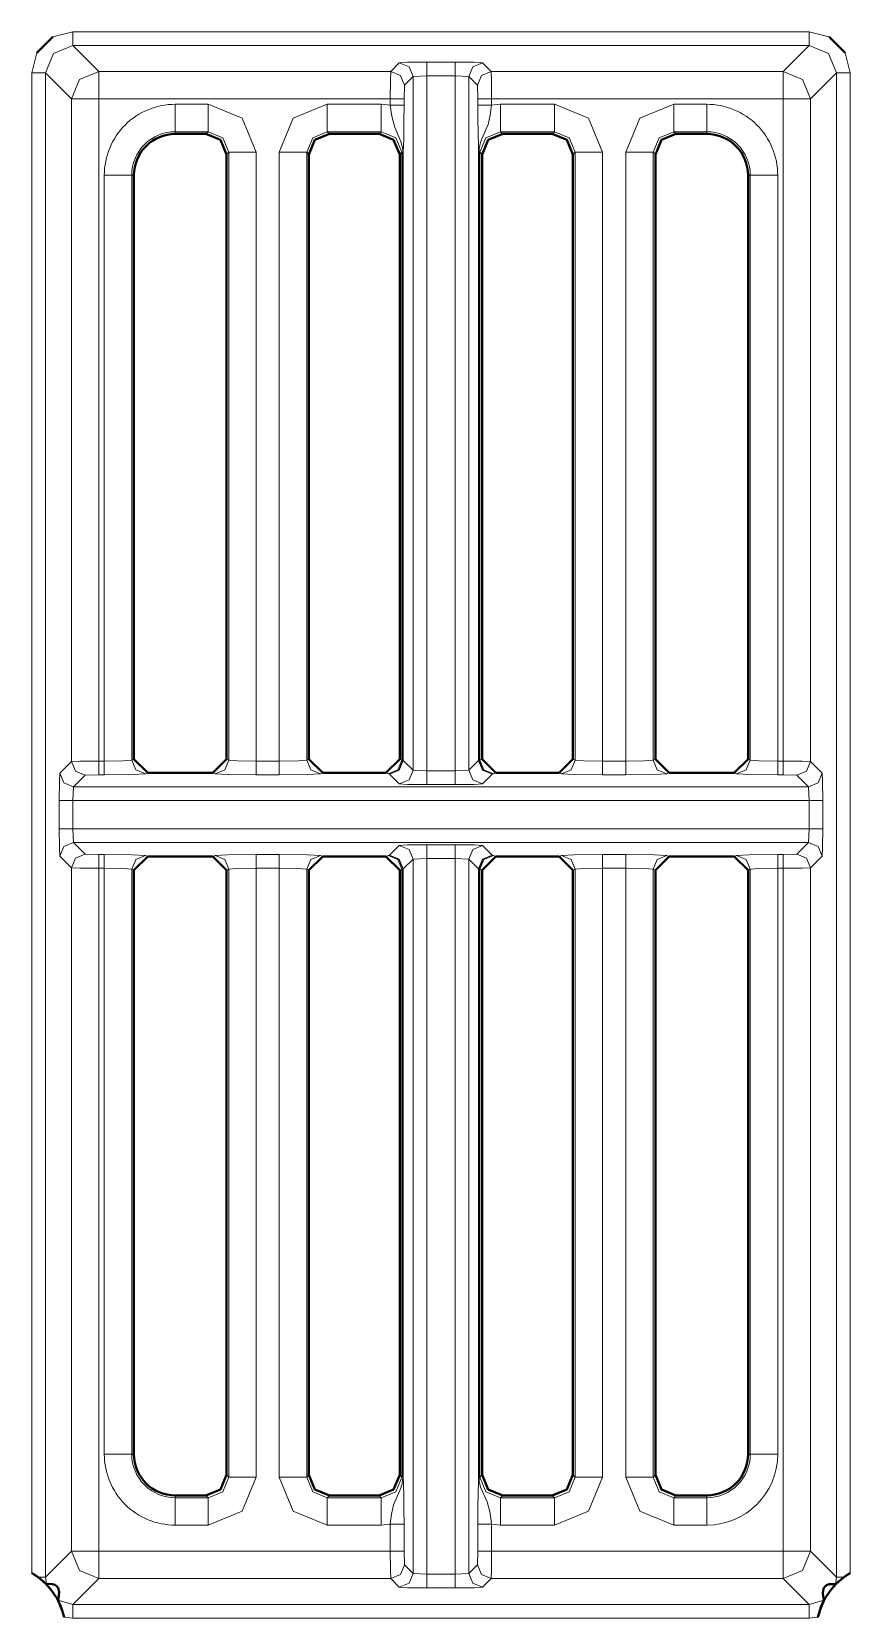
# Model space of a CAD drawing. Header units: millimetres. Extents: x 0 to 2941, y -405 to 1422.
# Drawn here: x 911.6 to 941.4, y 348.7 to 406.4 of the extents above; entities that cross this region are included whole.
import ezdxf

# ---------------------------------------------------------------- set-up
doc = ezdxf.new("R2010")
doc.units = ezdxf.units.MM
doc.layers.add('FINE', color=9, linetype='Continuous')
doc.layers.add('OUTLINE', color=7, linetype='Continuous')

msp = doc.modelspace()

# ---------------------------------------------------------------- linework, layer by layer
at = {"layer": 'FINE', "lineweight": 9}
for p, q in [((912.352, 406.239), (913.079, 406.427)), ((913.079, 406.427), (939.854, 406.427)), ((939.854, 406.427), (940.581, 406.239)), ((939.854, 405.928), (913.079, 405.928)), ((913.079, 405.928), (914.023, 404.984)), ((938.91, 404.984), (939.854, 405.928)), ((924.636, 404.984), (924.951, 405.299)), ((925.951, 405.324), (926.977, 405.324)), ((927.976, 405.299), (928.291, 404.984)), ((941.165, 405.655), (941.354, 404.928)), ((912.08, 404.928), (912.08, 350.203)), ((913.023, 403.984), (912.08, 404.928)), ((914.023, 404.984), (924.636, 404.984)), ((925.951, 404.825), (925.451, 404.799)), ((925.951, 404.825), (925.951, 379.532)), ((926.977, 404.825), (925.951, 404.825)), ((926.977, 379.532), (926.977, 404.825)), ((927.476, 404.799), (926.977, 404.825)), ((927.792, 404.484), (927.476, 404.799)), ((928.291, 404.984), (938.91, 404.984)), ((940.854, 404.928), (939.91, 403.984)), ((940.854, 350.203), (940.854, 404.928)), ((941.354, 404.928), (941.354, 350.348)), ((925.136, 404.484), (925.123, 403.984)), ((927.804, 403.984), (927.792, 404.484)), ((913.023, 379.873), (913.023, 403.984)), ((914.023, 403.984), (914.023, 379.886)), ((924.623, 403.984), (914.023, 403.984)), ((916.799, 403.788), (917.996, 403.788)), ((922.331, 403.788), (924.296, 403.788)), ((924.296, 403.788), (924.623, 403.758)), ((924.623, 403.758), (924.623, 403.984)), ((925.123, 403.984), (925.123, 403.758)), ((927.804, 403.758), (927.804, 403.984)), ((938.91, 403.984), (928.304, 403.984)), ((928.304, 403.984), (928.304, 403.758)), ((928.304, 403.758), (928.631, 403.788)), ((928.631, 403.788), (930.596, 403.788)), ((934.931, 403.788), (936.135, 403.788)), ((938.91, 379.886), (938.91, 403.984)), ((939.91, 403.984), (939.91, 379.873)), ((917.996, 402.79), (916.799, 402.79)), ((916.799, 402.79), (916.799, 402.708)), ((917.915, 402.708), (917.996, 402.79)), ((924.296, 402.79), (922.331, 402.79)), ((922.331, 402.79), (922.413, 402.708)), ((924.215, 402.708), (924.296, 402.79)), ((936.135, 402.79), (934.931, 402.79)), ((934.931, 402.79), (935.013, 402.708)), ((936.135, 402.708), (936.135, 402.79)), ((918.745, 402.041), (918.664, 401.959)), ((919.743, 402.041), (919.743, 379.886)), ((920.584, 379.886), (920.584, 402.041)), ((921.664, 401.959), (921.582, 402.041)), ((925.045, 402.041), (924.964, 401.959)), ((925.045, 379.923), (925.045, 402.041)), ((925.077, 379.915), (925.077, 402.041)), ((927.833, 379.915), (927.833, 402.041)), ((927.85, 402.041), (927.85, 379.915)), ((927.882, 402.041), (927.882, 379.923)), ((927.964, 401.959), (927.882, 402.041)), ((931.345, 402.041), (931.264, 401.959)), ((931.345, 379.923), (931.345, 402.041)), ((932.344, 402.041), (932.344, 379.886)), ((933.184, 379.886), (933.184, 402.041)), ((934.182, 402.041), (934.182, 379.923)), ((934.264, 401.959), (934.182, 402.041)), ((914.219, 379.886), (914.219, 401.208)), ((915.217, 401.208), (915.217, 379.923)), ((915.299, 401.208), (915.217, 401.208)), ((937.716, 401.208), (937.635, 401.208)), ((937.716, 379.923), (937.716, 401.208)), ((938.715, 401.208), (938.715, 379.886)), ((912.603, 379.453), (913.023, 379.873)), ((914.023, 379.886), (914.219, 379.886)), ((915.217, 379.923), (915.299, 379.964)), ((919.743, 379.886), (920.584, 379.886)), ((924.964, 379.964), (925.045, 379.923)), ((925.045, 379.923), (925.077, 379.915)), ((927.85, 379.915), (927.882, 379.923)), ((927.882, 379.923), (927.964, 379.964)), ((931.264, 379.964), (931.345, 379.923)), ((932.344, 379.886), (933.184, 379.886)), ((934.182, 379.923), (934.264, 379.964)), ((937.635, 379.964), (937.716, 379.923)), ((938.715, 379.886), (938.91, 379.886)), ((939.91, 379.873), (940.33, 379.453)), ((914.023, 379.386), (913.523, 379.373)), ((914.219, 379.386), (914.023, 379.386)), ((915.799, 379.464), (915.717, 379.423)), ((918.246, 379.423), (918.164, 379.464)), ((920.584, 379.386), (919.743, 379.386)), ((922.163, 379.464), (922.082, 379.423)), ((924.546, 379.423), (924.464, 379.464)), ((924.594, 379.415), (924.546, 379.423)), ((924.951, 379.058), (924.594, 379.415)), ((925.451, 379.558), (925.951, 379.532)), ((925.951, 379.532), (926.977, 379.532)), ((926.977, 379.532), (927.476, 379.558)), ((928.333, 379.415), (927.976, 379.058)), ((930.846, 379.423), (930.764, 379.464)), ((933.184, 379.386), (932.344, 379.386)), ((934.763, 379.464), (934.681, 379.423)), ((937.217, 379.423), (937.135, 379.464)), ((938.91, 379.386), (938.715, 379.386)), ((939.41, 379.373), (938.91, 379.386)), ((939.83, 378.953), (939.41, 379.373)), ((926.977, 379.033), (925.951, 379.033)), ((912.578, 377.427), (912.578, 378.453)), ((939.856, 378.453), (913.078, 378.453)), ((940.355, 378.453), (940.355, 377.427)), ((913.078, 377.427), (939.856, 377.427)), ((913.078, 377.427), (913.103, 376.928)), ((939.83, 376.928), (939.856, 377.427)), ((913.103, 376.928), (913.523, 376.508)), ((913.523, 376.508), (914.023, 376.495)), ((914.023, 376.495), (914.219, 376.495)), ((915.717, 376.458), (915.799, 376.417)), ((918.164, 376.417), (918.246, 376.458)), ((919.743, 376.495), (920.584, 376.495)), ((922.082, 376.458), (922.163, 376.417)), ((924.464, 376.417), (924.546, 376.458)), ((924.546, 376.458), (924.594, 376.466)), ((924.594, 376.466), (924.951, 376.823)), ((925.951, 376.848), (926.977, 376.848)), ((927.976, 376.823), (928.333, 376.466)), ((928.333, 376.466), (928.382, 376.458)), ((928.382, 376.458), (928.464, 376.417)), ((930.764, 376.417), (930.846, 376.458)), ((932.344, 376.495), (933.184, 376.495)), ((934.681, 376.458), (934.763, 376.417)), ((937.135, 376.417), (937.217, 376.458)), ((938.715, 376.495), (938.91, 376.495)), ((938.91, 376.495), (939.41, 376.508)), ((940.33, 376.428), (939.91, 376.008)), ((914.219, 375.995), (914.023, 375.995)), ((914.023, 375.995), (914.023, 351.147)), ((914.219, 354.672), (914.219, 375.995)), ((915.217, 375.958), (915.217, 354.672)), ((915.299, 375.917), (915.217, 375.958)), ((920.584, 375.995), (919.743, 375.995)), ((919.743, 375.995), (919.743, 353.84)), ((920.584, 353.84), (920.584, 375.995)), ((921.664, 375.917), (921.582, 375.958)), ((925.077, 375.966), (925.045, 375.958)), ((925.077, 353.84), (925.077, 375.966)), ((925.951, 376.349), (925.451, 376.323)), ((925.951, 376.349), (925.951, 350.306)), ((927.476, 376.323), (926.977, 376.349)), ((927.833, 375.966), (927.476, 376.323)), ((927.833, 353.84), (927.833, 375.966)), ((927.85, 375.966), (927.85, 353.84)), ((927.882, 375.958), (927.85, 375.966)), ((927.882, 375.958), (927.882, 353.84)), ((927.964, 375.917), (927.882, 375.958)), ((931.345, 375.958), (931.264, 375.917)), ((931.345, 353.84), (931.345, 375.958)), ((932.344, 375.995), (932.344, 353.84)), ((933.184, 375.995), (932.344, 375.995)), ((933.184, 353.84), (933.184, 375.995)), ((937.716, 375.958), (937.635, 375.917)), ((937.716, 354.672), (937.716, 375.958)), ((938.715, 375.995), (938.715, 354.672)), ((938.91, 375.995), (938.715, 375.995)), ((938.91, 351.147), (938.91, 375.995)), ((939.91, 376.008), (939.91, 351.147)), ((915.217, 354.672), (915.299, 354.672)), ((937.635, 354.672), (937.716, 354.672)), ((918.664, 353.921), (918.745, 353.84)), ((924.964, 353.921), (925.045, 353.84)), ((927.882, 353.84), (927.964, 353.921)), ((931.264, 353.921), (931.345, 353.84)), ((934.182, 353.84), (934.264, 353.921)), ((916.799, 353.172), (916.799, 353.091)), ((916.799, 353.091), (917.996, 353.091)), ((917.996, 353.091), (917.915, 353.172)), ((922.413, 353.172), (922.331, 353.091)), ((922.331, 353.091), (924.296, 353.091)), ((924.296, 353.091), (924.215, 353.172)), ((935.013, 353.172), (934.931, 353.091)), ((934.931, 353.091), (936.135, 353.091)), ((936.135, 353.091), (936.135, 353.172)), ((924.623, 352.123), (924.296, 352.092)), ((924.623, 351.147), (924.623, 352.123)), ((925.123, 352.123), (925.123, 351.147)), ((927.804, 351.147), (927.804, 352.123)), ((928.304, 352.123), (928.304, 351.147)), ((928.631, 352.092), (928.304, 352.123)), ((917.996, 352.092), (916.799, 352.092)), ((924.296, 352.092), (922.331, 352.092)), ((930.596, 352.092), (928.631, 352.092)), ((936.135, 352.092), (934.931, 352.092)), ((912.08, 350.203), (913.023, 351.147)), ((914.023, 351.147), (924.623, 351.147)), ((925.123, 351.147), (925.136, 350.647)), ((927.792, 350.647), (927.804, 351.147)), ((928.304, 351.147), (938.91, 351.147)), ((939.91, 351.147), (940.854, 350.203)), ((925.136, 350.647), (925.451, 350.331)), ((912.08, 350.203), (912.113, 349.948)), ((924.636, 350.147), (914.023, 350.147)), ((924.951, 349.832), (924.636, 350.147)), ((925.451, 350.331), (925.951, 350.306)), ((925.951, 350.306), (926.977, 350.306)), ((926.977, 350.306), (927.476, 350.331)), ((940.821, 349.948), (940.854, 350.203)), ((912.54, 349.361), (913.079, 349.203)), ((926.977, 349.806), (925.951, 349.806)), ((939.854, 349.203), (940.393, 349.361)), ((913.079, 348.703), (912.756, 348.739)), ((939.854, 348.703), (913.079, 348.703)), ((940.177, 348.739), (939.854, 348.703))]:
    msp.add_line(p, q, dxfattribs=at)
for points in [[(913.079, 405.928), (913.079, 406.078), (913.079, 406.427)], [(939.854, 405.928), (939.854, 406.078), (939.854, 406.427)], [(913.079, 405.928), (912.372, 405.635), (912.08, 404.928)], [(940.854, 404.928), (940.561, 405.635), (939.854, 405.928)], [(911.58, 350.348), (911.58, 404.928), (911.768, 405.655)], [(924.951, 405.299), (925.253, 405.317), (925.951, 405.324)], [(924.951, 405.299), (925.304, 405.152), (925.451, 404.799)], [(925.951, 405.324), (925.951, 405.173), (925.951, 404.825)], [(926.977, 405.324), (926.977, 405.173), (926.977, 404.825)], [(926.977, 405.324), (927.674, 405.317), (927.976, 405.299)], [(927.976, 405.299), (927.623, 405.152), (927.476, 404.799)], [(912.08, 404.928), (911.929, 404.928), (911.58, 404.928)], [(913.023, 403.984), (913.316, 404.691), (914.023, 404.984)], [(914.023, 403.984), (914.023, 404.682), (914.023, 404.984)], [(924.623, 403.984), (924.627, 404.682), (924.636, 404.984)], [(924.636, 404.984), (924.989, 404.837), (925.136, 404.484)], [(925.094, 402.041), (925.094, 379.915), (925.451, 379.558), (925.451, 404.799), (925.136, 404.484)], [(927.476, 404.799), (927.476, 379.558), (927.833, 379.915)], [(928.291, 404.984), (927.938, 404.837), (927.792, 404.484)], [(928.291, 404.984), (928.3, 404.682), (928.304, 403.984)], [(938.91, 403.984), (938.91, 404.682), (938.91, 404.984)], [(938.91, 404.984), (939.617, 404.691), (939.91, 403.984)], [(941.354, 404.928), (941.005, 404.928), (940.854, 404.928)], [(914.023, 403.984), (913.325, 403.984), (913.023, 403.984)], [(916.799, 403.788), (916.799, 403.1), (916.799, 402.79)], [(917.996, 403.788), (917.996, 403.1), (917.996, 402.79)], [(917.996, 403.788), (919.232, 403.277), (919.743, 402.041)], [(920.584, 402.041), (921.095, 403.277), (922.331, 403.788)], [(922.331, 403.788), (922.331, 403.1), (922.331, 402.79)], [(924.296, 403.788), (924.296, 403.1), (924.296, 402.79)], [(924.623, 403.984), (924.972, 403.984), (925.123, 403.984)], [(924.623, 403.758), (924.972, 403.758), (925.123, 403.758)], [(925.077, 402.041), (925.075, 402.111), (925.066, 402.198), (925.006, 402.437), (924.784, 402.937), (924.673, 403.351), (924.623, 403.758)], [(925.123, 403.758), (925.12, 403.166), (925.11, 402.618), (925.097, 402.21), (925.094, 402.102), (925.094, 402.068), (925.094, 402.041)], [(928.304, 403.984), (927.955, 403.984), (927.804, 403.984)], [(928.304, 403.758), (927.955, 403.758), (927.804, 403.758)], [(927.833, 402.041), (927.833, 402.053), (927.833, 402.081), (927.832, 402.14), (927.83, 402.189), (927.828, 402.263), (927.813, 402.757), (927.807, 403.228), (927.804, 403.758)], [(928.304, 403.758), (928.261, 403.394), (928.183, 403.051), (927.958, 402.533), (927.907, 402.396), (927.878, 402.289), (927.855, 402.144), (927.851, 402.074), (927.85, 402.041)], [(928.631, 403.788), (928.631, 403.1), (928.631, 402.79)], [(930.596, 403.788), (930.596, 403.1), (930.596, 402.79)], [(930.596, 403.788), (931.832, 403.277), (932.344, 402.041)], [(933.184, 402.041), (933.695, 403.277), (934.931, 403.788)], [(934.931, 402.79), (934.931, 403.1), (934.931, 403.788)], [(936.135, 402.79), (936.135, 403.1), (936.135, 403.788)], [(939.91, 403.984), (939.608, 403.984), (938.91, 403.984)], [(918.745, 402.041), (918.527, 402.572), (917.996, 402.79)], [(922.331, 402.79), (921.8, 402.572), (921.582, 402.041)], [(925.045, 402.041), (924.827, 402.572), (924.296, 402.79)], [(928.631, 402.79), (928.1, 402.572), (927.882, 402.041)], [(930.515, 402.708), (930.596, 402.79), (928.631, 402.79), (928.713, 402.708)], [(931.345, 402.041), (931.127, 402.572), (930.596, 402.79)], [(934.931, 402.79), (934.4, 402.572), (934.182, 402.041)], [(918.664, 379.964), (918.745, 379.923), (918.745, 402.041)], [(919.743, 402.041), (919.055, 402.041), (918.745, 402.041)], [(921.582, 402.041), (921.272, 402.041), (920.584, 402.041)], [(921.582, 402.041), (921.582, 379.923), (921.664, 379.964)], [(925.077, 402.041), (925.056, 402.041), (925.045, 402.041)], [(925.077, 402.041), (925.089, 402.041), (925.094, 402.041)], [(927.85, 402.041), (927.838, 402.041), (927.833, 402.041)], [(927.882, 402.041), (927.871, 402.041), (927.85, 402.041)], [(932.344, 402.041), (931.655, 402.041), (931.345, 402.041)], [(933.184, 402.041), (933.872, 402.041), (934.182, 402.041)], [(915.217, 401.208), (914.907, 401.208), (914.219, 401.208)], [(937.716, 401.208), (938.026, 401.208), (938.715, 401.208)], [(913.023, 379.873), (913.325, 379.882), (914.023, 379.886)], [(913.523, 379.373), (913.17, 379.52), (913.023, 379.873)], [(914.023, 379.386), (914.023, 379.537), (914.023, 379.886)], [(914.219, 379.886), (914.907, 379.897), (915.217, 379.923)], [(914.219, 379.386), (914.219, 379.537), (914.219, 379.886)], [(915.717, 379.423), (915.364, 379.57), (915.217, 379.923)], [(918.745, 379.923), (918.598, 379.57), (918.246, 379.423)], [(918.745, 379.923), (919.055, 379.897), (919.743, 379.886)], [(919.743, 379.886), (919.743, 379.537), (919.743, 379.386)], [(920.584, 379.886), (921.272, 379.897), (921.582, 379.923)], [(920.584, 379.386), (920.584, 379.537), (920.584, 379.886)], [(922.082, 379.423), (921.729, 379.57), (921.582, 379.923)], [(924.546, 379.423), (924.898, 379.57), (925.045, 379.923)], [(924.594, 379.415), (924.947, 379.562), (925.094, 379.915)], [(924.594, 379.415), (924.934, 379.563), (925.077, 379.915)], [(925.077, 379.915), (925.089, 379.915), (925.094, 379.915)], [(928.333, 379.415), (927.98, 379.562), (927.833, 379.915)], [(927.833, 379.915), (927.838, 379.915), (927.85, 379.915)], [(928.333, 379.415), (927.993, 379.563), (927.85, 379.915)], [(928.382, 379.423), (928.029, 379.57), (927.882, 379.923)], [(931.345, 379.923), (931.198, 379.57), (930.846, 379.423)], [(931.345, 379.923), (931.655, 379.897), (932.344, 379.886)], [(932.344, 379.386), (932.344, 379.537), (932.344, 379.886)], [(933.184, 379.886), (933.872, 379.897), (934.182, 379.923)], [(933.184, 379.386), (933.184, 379.537), (933.184, 379.886)], [(934.681, 379.423), (934.329, 379.57), (934.182, 379.923)], [(937.716, 379.923), (937.569, 379.57), (937.217, 379.423)], [(937.716, 379.923), (938.026, 379.897), (938.715, 379.886)], [(938.715, 379.886), (938.715, 379.537), (938.715, 379.386)], [(938.91, 379.386), (938.91, 379.537), (938.91, 379.886)], [(938.91, 379.886), (939.608, 379.882), (939.91, 379.873)], [(939.41, 379.373), (939.763, 379.52), (939.91, 379.873)], [(912.578, 378.453), (912.585, 379.151), (912.603, 379.453)], [(913.103, 378.953), (912.75, 379.1), (912.603, 379.453)], [(913.523, 379.373), (913.103, 378.953), (939.83, 378.953)], [(915.717, 379.423), (915.251, 379.397), (914.219, 379.386)], [(919.743, 379.386), (918.711, 379.397), (918.246, 379.423)], [(922.082, 379.423), (921.616, 379.397), (920.584, 379.386)], [(924.951, 379.058), (925.304, 379.204), (925.451, 379.558)], [(925.951, 379.033), (925.951, 379.183), (925.951, 379.532)], [(926.977, 379.033), (926.977, 379.183), (926.977, 379.532)], [(927.976, 379.058), (927.623, 379.204), (927.476, 379.558)], [(928.464, 379.464), (928.382, 379.423), (928.333, 379.415)], [(932.344, 379.386), (931.311, 379.397), (930.846, 379.423)], [(934.681, 379.423), (934.216, 379.397), (933.184, 379.386)], [(938.715, 379.386), (937.682, 379.397), (937.217, 379.423)], [(939.83, 378.953), (940.183, 379.1), (940.33, 379.453)], [(940.33, 379.453), (940.348, 379.151), (940.355, 378.453)], [(913.103, 378.953), (913.078, 378.453), (913.078, 377.427)], [(925.951, 379.033), (925.253, 379.04), (924.951, 379.058)], [(927.976, 379.058), (927.674, 379.04), (926.977, 379.033)], [(939.856, 377.427), (939.856, 378.453), (939.83, 378.953)], [(913.078, 378.453), (912.729, 378.453), (912.578, 378.453)], [(939.856, 378.453), (940.204, 378.453), (940.355, 378.453)], [(913.078, 377.427), (912.729, 377.427), (912.578, 377.427)], [(912.603, 376.428), (912.585, 376.73), (912.578, 377.427)], [(939.856, 377.427), (940.204, 377.427), (940.355, 377.427)], [(940.355, 377.427), (940.348, 376.73), (940.33, 376.428)], [(913.103, 376.928), (912.75, 376.781), (912.603, 376.428)], [(913.023, 351.147), (913.023, 376.008), (912.603, 376.428)], [(913.523, 376.508), (913.17, 376.361), (913.023, 376.008)], [(939.41, 376.508), (939.83, 376.928), (913.103, 376.928)], [(914.023, 376.495), (914.023, 376.344), (914.023, 375.995)], [(914.219, 375.995), (914.219, 376.344), (914.219, 376.495)], [(914.219, 376.495), (915.251, 376.484), (915.717, 376.458)], [(915.217, 375.958), (915.364, 376.311), (915.717, 376.458)], [(918.246, 376.458), (918.711, 376.484), (919.743, 376.495)], [(918.246, 376.458), (918.598, 376.311), (918.745, 375.958)], [(919.743, 376.495), (919.743, 376.344), (919.743, 375.995)], [(920.584, 375.995), (920.584, 376.344), (920.584, 376.495)], [(920.584, 376.495), (921.616, 376.484), (922.082, 376.458)], [(921.582, 375.958), (921.729, 376.311), (922.082, 376.458)], [(925.045, 375.958), (924.898, 376.311), (924.546, 376.458)], [(925.077, 375.966), (924.934, 376.318), (924.594, 376.466)], [(925.094, 375.966), (924.947, 376.319), (924.594, 376.466)], [(924.951, 376.823), (925.253, 376.841), (925.951, 376.848)], [(925.451, 376.323), (925.304, 376.676), (924.951, 376.823)], [(925.951, 376.349), (925.951, 376.697), (925.951, 376.848)], [(926.977, 376.349), (926.977, 376.697), (926.977, 376.848)], [(926.977, 376.848), (927.674, 376.841), (927.976, 376.823)], [(927.476, 376.323), (927.623, 376.676), (927.976, 376.823)], [(927.833, 375.966), (927.98, 376.319), (928.333, 376.466)], [(927.85, 375.966), (927.993, 376.318), (928.333, 376.466)], [(927.882, 375.958), (928.029, 376.311), (928.382, 376.458)], [(930.846, 376.458), (931.311, 376.484), (932.344, 376.495)], [(930.846, 376.458), (931.198, 376.311), (931.345, 375.958)], [(932.344, 376.495), (932.344, 376.344), (932.344, 375.995)], [(933.184, 376.495), (933.184, 376.344), (933.184, 375.995)], [(933.184, 376.495), (934.216, 376.484), (934.681, 376.458)], [(934.182, 375.958), (934.329, 376.311), (934.681, 376.458)], [(937.217, 376.458), (937.682, 376.484), (938.715, 376.495)], [(937.217, 376.458), (937.569, 376.311), (937.716, 375.958)], [(938.715, 376.495), (938.715, 376.344), (938.715, 375.995)], [(938.91, 376.495), (938.91, 376.344), (938.91, 375.995)], [(939.41, 376.508), (939.763, 376.361), (939.91, 376.008)], [(939.83, 376.928), (940.183, 376.781), (940.33, 376.428)], [(914.023, 375.995), (913.325, 375.999), (913.023, 376.008)], [(915.217, 375.958), (914.907, 375.984), (914.219, 375.995)], [(918.745, 353.84), (918.745, 375.958), (918.664, 375.917)], [(919.743, 375.995), (919.055, 375.984), (918.745, 375.958)], [(921.582, 375.958), (921.272, 375.984), (920.584, 375.995)], [(921.582, 375.958), (921.582, 353.84), (921.664, 353.921)], [(925.045, 353.84), (925.045, 375.958), (924.964, 375.917)], [(925.094, 375.966), (925.089, 375.966), (925.077, 375.966)], [(925.451, 350.331), (925.451, 376.323), (925.094, 375.966), (925.094, 353.84)], [(926.977, 350.306), (926.977, 376.349), (925.951, 376.349)], [(927.476, 376.323), (927.476, 350.331), (927.792, 350.647)], [(927.85, 375.966), (927.838, 375.966), (927.833, 375.966)], [(932.344, 375.995), (931.655, 375.984), (931.345, 375.958)], [(934.182, 375.958), (933.872, 375.984), (933.184, 375.995)], [(934.264, 375.917), (934.182, 375.958), (934.182, 353.84)], [(938.715, 375.995), (938.026, 375.984), (937.716, 375.958)], [(939.91, 376.008), (939.608, 375.999), (938.91, 375.995)], [(915.217, 354.672), (914.907, 354.672), (914.219, 354.672)], [(937.716, 354.672), (938.026, 354.672), (938.715, 354.672)], [(917.996, 353.091), (918.527, 353.309), (918.745, 353.84)], [(919.743, 353.84), (919.232, 352.604), (917.996, 352.092)], [(919.743, 353.84), (919.055, 353.84), (918.745, 353.84)], [(921.582, 353.84), (921.272, 353.84), (920.584, 353.84)], [(922.331, 352.092), (921.095, 352.604), (920.584, 353.84)], [(921.582, 353.84), (921.8, 353.309), (922.331, 353.091)], [(924.296, 353.091), (924.827, 353.309), (925.045, 353.84)], [(924.623, 352.123), (924.666, 352.487), (924.744, 352.83), (924.969, 353.348), (925.02, 353.485), (925.049, 353.591), (925.072, 353.737), (925.076, 353.807), (925.077, 353.84)], [(925.077, 353.84), (925.056, 353.84), (925.045, 353.84)], [(925.077, 353.84), (925.089, 353.84), (925.094, 353.84)], [(925.094, 353.84), (925.094, 353.827), (925.094, 353.8), (925.095, 353.741), (925.097, 353.692), (925.099, 353.618), (925.114, 353.124), (925.12, 352.653), (925.123, 352.123)], [(927.804, 352.123), (927.807, 352.715), (927.817, 353.263), (927.83, 353.671), (927.833, 353.779), (927.833, 353.813), (927.833, 353.84)], [(927.85, 353.84), (927.838, 353.84), (927.833, 353.84)], [(927.85, 353.84), (927.852, 353.769), (927.861, 353.683), (927.921, 353.444), (928.143, 352.943), (928.254, 352.53), (928.304, 352.123)], [(927.882, 353.84), (927.871, 353.84), (927.85, 353.84)], [(927.882, 353.84), (928.1, 353.309), (928.631, 353.091)], [(930.596, 353.091), (931.127, 353.309), (931.345, 353.84)], [(932.344, 353.84), (931.832, 352.604), (930.596, 352.092)], [(932.344, 353.84), (931.655, 353.84), (931.345, 353.84)], [(933.184, 353.84), (933.872, 353.84), (934.182, 353.84)], [(934.931, 352.092), (933.695, 352.604), (933.184, 353.84)], [(934.182, 353.84), (934.4, 353.309), (934.931, 353.091)], [(916.799, 353.091), (916.799, 352.781), (916.799, 352.092)], [(917.996, 353.091), (917.996, 352.781), (917.996, 352.092)], [(922.331, 353.091), (922.331, 352.781), (922.331, 352.092)], [(924.296, 353.091), (924.296, 352.781), (924.296, 352.092)], [(928.713, 353.172), (928.631, 353.091), (930.596, 353.091), (930.515, 353.172)], [(928.631, 353.091), (928.631, 352.781), (928.631, 352.092)], [(930.596, 353.091), (930.596, 352.781), (930.596, 352.092)], [(934.931, 352.092), (934.931, 352.781), (934.931, 353.091)], [(936.135, 352.092), (936.135, 352.781), (936.135, 353.091)], [(924.623, 352.123), (924.972, 352.123), (925.123, 352.123)], [(928.304, 352.123), (927.955, 352.123), (927.804, 352.123)], [(914.023, 350.147), (913.316, 350.44), (913.023, 351.147)], [(914.023, 351.147), (913.325, 351.147), (913.023, 351.147)], [(914.023, 350.147), (914.023, 350.449), (914.023, 351.147)], [(924.623, 351.147), (924.972, 351.147), (925.123, 351.147)], [(924.636, 350.147), (924.627, 350.449), (924.623, 351.147)], [(928.304, 351.147), (927.955, 351.147), (927.804, 351.147)], [(928.304, 351.147), (928.3, 350.449), (928.291, 350.147)], [(938.91, 350.147), (938.91, 350.449), (938.91, 351.147)], [(939.91, 351.147), (939.617, 350.44), (938.91, 350.147)], [(939.91, 351.147), (939.608, 351.147), (938.91, 351.147)], [(924.636, 350.147), (924.989, 350.294), (925.136, 350.647)], [(928.291, 350.147), (927.938, 350.294), (927.792, 350.647)], [(912.08, 350.203), (912.001, 350.203), (911.802, 350.203)], [(914.023, 350.147), (913.079, 349.203), (939.854, 349.203), (938.91, 350.147), (928.291, 350.147), (927.976, 349.832)], [(924.951, 349.832), (925.304, 349.978), (925.451, 350.331)], [(925.951, 349.806), (925.253, 349.813), (924.951, 349.832)], [(925.951, 349.806), (925.951, 349.957), (925.951, 350.306)], [(926.977, 349.806), (926.977, 349.957), (926.977, 350.306)], [(927.976, 349.832), (927.674, 349.813), (926.977, 349.806)], [(927.976, 349.832), (927.623, 349.978), (927.476, 350.331)], [(941.131, 350.203), (940.932, 350.203), (940.854, 350.203)], [(913.079, 348.703), (913.079, 349.052), (913.079, 349.203)], [(939.854, 348.703), (939.854, 349.052), (939.854, 349.203)]]:
    msp.add_lwpolyline(points, dxfattribs=at)
for points in [[(916.799, 403.788, 0.414223), (914.219, 401.208)], [(938.715, 401.208, 0.414214), (936.135, 403.788)], [(916.799, 402.79, 0.414214), (915.217, 401.208)], [(937.716, 401.208, 0.41423), (936.135, 402.79)], [(914.219, 354.672, 0.414223), (916.799, 352.093)], [(915.217, 354.672, 0.414214), (916.799, 353.091)], [(936.135, 353.091, 0.414198), (937.716, 354.672)], [(936.135, 352.093, 0.414194), (938.715, 354.672)]]:
    msp.add_lwpolyline(points, format="xyb", dxfattribs=at)
at = {"layer": 'OUTLINE', "lineweight": 40}
for p, q in [((912.352, 406.239), (911.768, 405.655)), ((941.165, 405.655), (940.581, 406.239)), ((917.915, 402.708), (916.799, 402.708)), ((930.515, 402.708), (928.713, 402.708)), ((936.135, 402.708), (935.013, 402.708)), ((918.664, 379.964), (918.664, 401.959)), ((921.664, 379.964), (921.664, 401.959)), ((927.964, 379.964), (927.964, 401.959)), ((931.264, 379.964), (931.264, 401.959)), ((934.264, 379.964), (934.264, 401.959)), ((915.299, 379.964), (915.299, 401.208)), ((915.299, 379.964), (915.799, 379.464)), ((918.164, 379.464), (918.664, 379.964)), ((921.664, 379.964), (922.163, 379.464)), ((924.464, 379.464), (924.964, 379.964)), ((927.964, 379.964), (928.464, 379.464)), ((930.764, 379.464), (931.264, 379.964)), ((934.264, 379.964), (934.763, 379.464)), ((937.135, 379.464), (937.635, 379.964)), ((915.799, 379.464), (918.164, 379.464)), ((922.163, 379.464), (924.464, 379.464)), ((928.464, 379.464), (930.764, 379.464)), ((934.763, 379.464), (937.135, 379.464)), ((915.799, 376.417), (915.299, 375.917)), ((915.799, 376.417), (918.164, 376.417)), ((918.664, 375.917), (918.164, 376.417)), ((922.163, 376.417), (921.664, 375.917)), ((922.163, 376.417), (924.464, 376.417)), ((924.964, 375.917), (924.464, 376.417)), ((928.464, 376.417), (927.964, 375.917)), ((928.464, 376.417), (930.764, 376.417)), ((931.264, 375.917), (930.764, 376.417)), ((934.763, 376.417), (934.264, 375.917)), ((934.763, 376.417), (937.135, 376.417)), ((937.635, 375.917), (937.135, 376.417)), ((915.299, 354.672), (915.299, 375.917)), ((918.664, 353.921), (918.664, 375.917)), ((921.664, 353.921), (921.664, 375.917)), ((924.964, 353.921), (924.964, 375.917)), ((927.964, 353.921), (927.964, 375.917)), ((931.264, 353.921), (931.264, 375.917)), ((934.264, 353.921), (934.264, 375.917)), ((937.635, 354.672), (937.635, 375.917)), ((917.915, 353.172), (916.799, 353.172)), ((924.215, 353.172), (922.413, 353.172)), ((930.515, 353.172), (928.713, 353.172)), ((936.135, 353.172), (935.013, 353.172)), ((911.802, 350.203), (911.58, 350.348)), ((941.354, 350.348), (941.131, 350.203))]:
    msp.add_line(p, q, dxfattribs=at)
for points in [[(916.799, 402.708, 0.41423), (915.299, 401.208)], [(937.635, 379.964), (937.635, 401.208, 0.414214), (936.135, 402.708)], [(915.299, 354.672, 0.414197), (916.799, 353.172)], [(936.135, 353.172, 0.414214), (937.635, 354.672)], [(912.756, 348.739, 0.207854), (911.58, 350.348)], [(941.353, 350.348, 0.20796), (940.177, 348.739)]]:
    msp.add_lwpolyline(points, format="xyb", dxfattribs=at)
for points in [[(918.664, 401.959), (918.444, 402.489), (917.915, 402.708)], [(924.215, 402.708), (922.413, 402.708), (921.883, 402.489), (921.664, 401.959)], [(924.964, 379.964), (924.964, 401.959), (924.744, 402.489), (924.215, 402.708)], [(928.713, 402.708), (928.183, 402.489), (927.964, 401.959)], [(931.264, 401.959), (931.044, 402.489), (930.515, 402.708)], [(935.013, 402.708), (934.483, 402.489), (934.264, 401.959)], [(917.915, 353.172), (918.444, 353.392), (918.664, 353.921)], [(921.664, 353.921), (921.883, 353.392), (922.413, 353.172)], [(924.215, 353.172), (924.744, 353.392), (924.964, 353.921)], [(927.964, 353.921), (928.183, 353.392), (928.713, 353.172)], [(930.515, 353.172), (931.044, 353.392), (931.264, 353.921)], [(934.264, 353.921), (934.483, 353.392), (935.013, 353.172)], [(912.113, 349.948), (912.097, 349.96), (912.046, 350.006), (911.912, 350.12), (911.802, 350.203)], [(912.113, 349.948), (912.178, 349.955), (912.324, 349.95), (912.418, 349.921), (912.495, 349.866), (912.507, 349.853), (912.512, 349.846), (912.514, 349.843), (912.516, 349.841), (912.518, 349.839), (912.52, 349.836), (912.522, 349.832), (912.528, 349.825), (912.539, 349.805), (912.558, 349.762), (912.579, 349.664), (912.553, 349.409), (912.54, 349.361)], [(940.393, 349.361), (940.374, 349.435), (940.352, 349.605), (940.362, 349.716), (940.397, 349.811), (940.407, 349.826), (940.411, 349.833), (940.413, 349.836), (940.415, 349.838), (940.417, 349.84), (940.418, 349.843), (940.42, 349.845), (940.423, 349.849), (940.431, 349.858), (940.448, 349.876), (940.488, 349.906), (940.585, 349.945), (940.82, 349.948)], [(941.131, 350.203), (940.96, 350.069), (940.869, 349.99), (940.832, 349.956), (940.821, 349.948)], [(912.756, 348.739), (912.69, 348.98), (912.624, 349.164), (912.568, 349.295), (912.546, 349.345), (912.54, 349.361)], [(940.393, 349.361), (940.386, 349.341), (940.357, 349.277), (940.289, 349.111), (940.217, 348.892), (940.177, 348.739)]]:
    msp.add_lwpolyline(points, dxfattribs=at)

doc.saveas('drawing.dxf')
